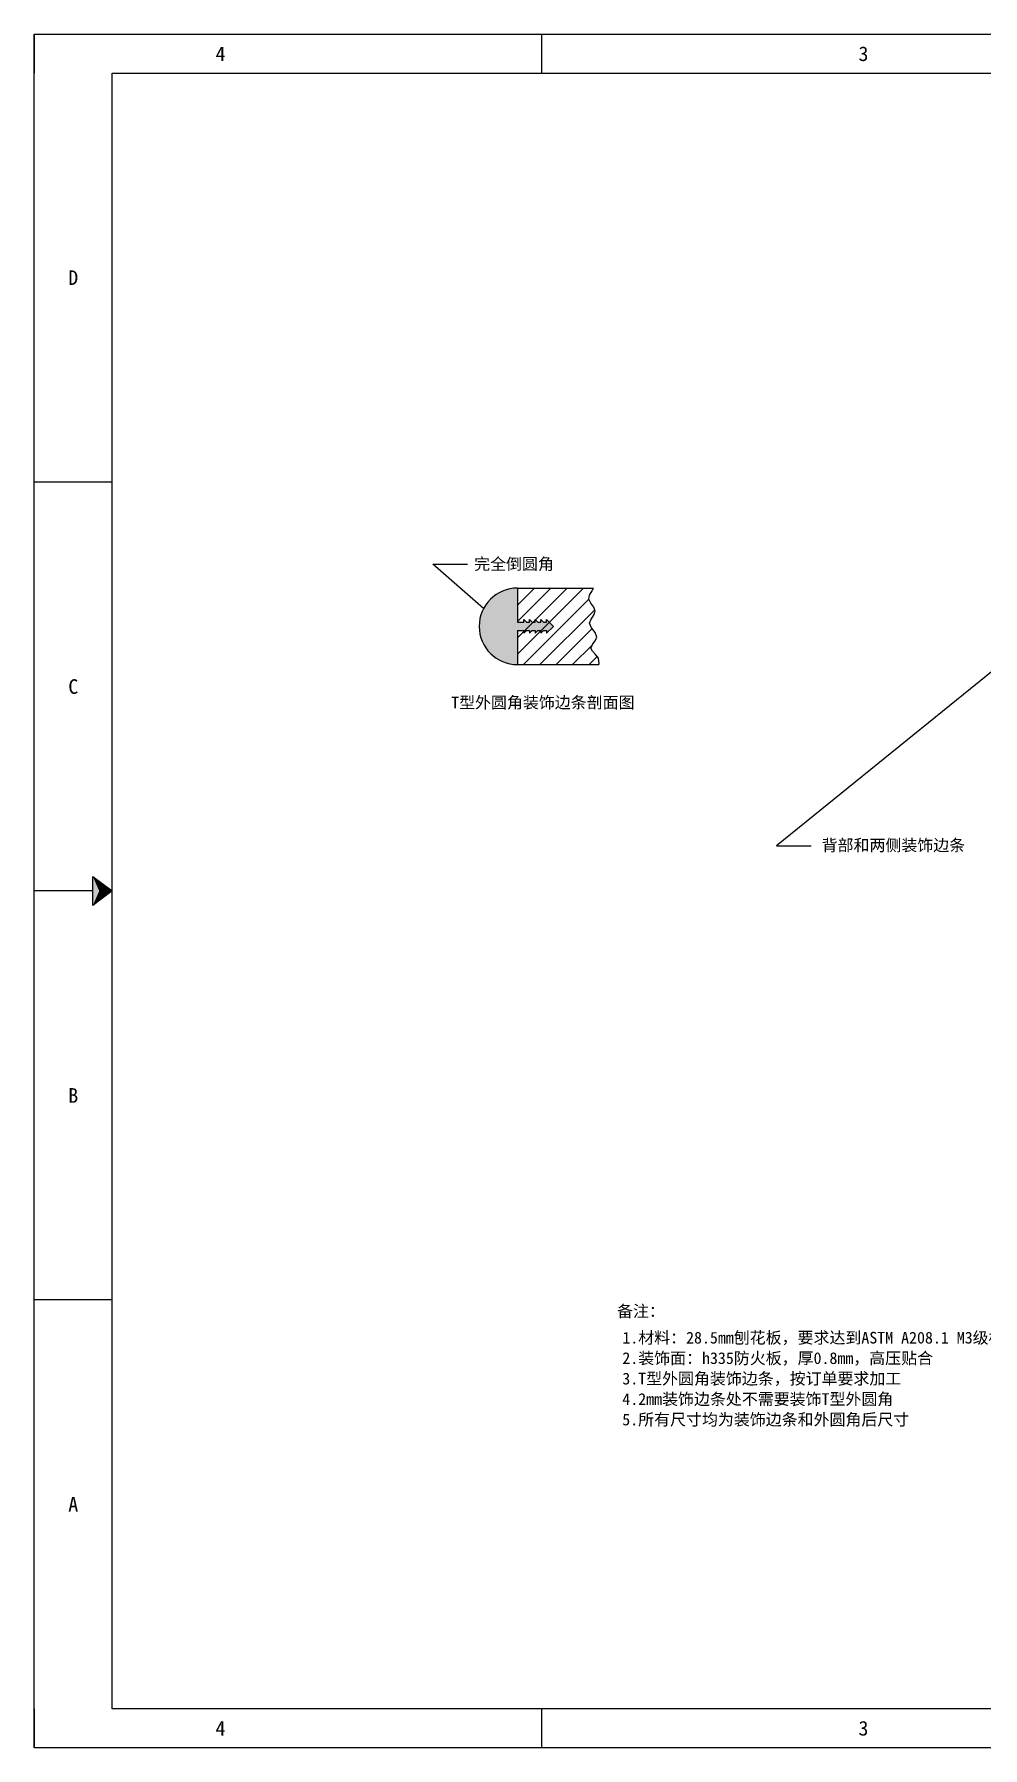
# Model space of a CAD drawing. Header units: inches. Extents: x 777 to 31414, y -60867 to 2393.
# Drawn here: x 16456 to 18310, y -30865 to -27515 of the extents above; entities that cross this region are included whole.
import ezdxf
from ezdxf.enums import TextEntityAlignment as Align

# ---------------------------------------------------------------- set-up
doc = ezdxf.new("R2010")
doc.units = ezdxf.units.IN
doc.header["$LTSCALE"] = 0.605
doc.header["$MEASUREMENT"] = 0
doc.linetypes.add('DOT', pattern=[0.2, 0.1, -0.1])
doc.layers.get('0').update_dxf_attribs({"linetype": 'CONTINUOUS'})
for name, color, linetype in [('02-05848-001_DXF_HATCHING', 7, 'CONTINUOUS'), ('02-05848-001_DXF_TEXT', 7, 'CONTINUOUS'), ('print', 30, 'CONTINUOUS')]:
    doc.layers.add(name, color=color, linetype=linetype)
doc.layers.add('dim', color=2, linetype='CONTINUOUS', lineweight=9)
doc.styles.add('Dartop', font='')
doc.styles.add('hzHT', font='simhei.ttf')
doc.styles.get("Standard").update_dxf_attribs({"font": 'txt', "width": 0.7})
doc.styles.get('Dartop').set_extended_font_data('FangSong_GB2312')
doc.dimstyles.get("Standard").update_dxf_attribs({"dimtxt": 0.1, "dimasz": 0.125, "dimexe": 0.18, "dimexo": 0.0625, "dimgap": 0.09, "dimtad": 0, "dimtih": 1, "dimtoh": 1, "dimdec": 3, "dimzin": 4, "dimdsep": 46, "dimtxsty": 'Standard', "dimblk": '_FILLED', "dimblk1": '_FILLED', "dimblk2": '_FILLED', "dimcen": 0.09, "dimadec": 0, "dimazin": 0, "dimtol": 1, "dimtp": 0.008, "dimtm": 0.008, "dimtfac": 1, "dimtdec": 3, "dimtofl": 0, "dimtmove": 0, "dimatfit": 3, "dimldrblk": '_FILLED', "dimfxl": 0, "dimtolj": 1, "dimtzin": 4, "dimarcsym": 0})

# ---------------------------------------------------------------- blocks, each defined once
blk = doc.blocks.new('_FILLED')
at = {"color": 0, "linetype": 'ByBlock'}
blk.add_solid([(0, 0), (-1, 0.16), (-1, -0.16)], dxfattribs=at)
blk = doc.blocks.new('*U3')
at = {"color": 254, "linetype": 'Continuous', "extrusion": (0, 0, -1)}
for points in [[(-0.833, 11), (-0.75, 10.812), (-0.75, 11.188)], [(-0.833, 11), (-0.75, 11.188), (-1, 11)], [(-0.833, 11), (-1, 11), (-0.75, 10.812)]]:
    blk.add_solid(points, dxfattribs=at)

msp = doc.modelspace()

# ---------------------------------------------------------------- hatches: boundary and pattern name
at = {"layer": '02-05848-001_DXF_HATCHING', "linetype": 'Continuous'}
h = msp.add_hatch(color=2, dxfattribs=at)
edge = h.paths.add_edge_path()
edge.add_line((17418.04, -28680.5), (17424.08, -28680.5))
edge.add_line((17424.08, -28680.5), (17424.08, -28685.55))
edge.add_line((17424.08, -28685.55), (17429.14, -28680.5))
edge.add_line((17429.14, -28680.5), (17435.18, -28680.5))
edge.add_line((17435.18, -28680.5), (17435.18, -28685.55))
edge.add_line((17435.18, -28685.55), (17440.24, -28680.5))
edge.add_line((17440.24, -28680.5), (17446.29, -28680.5))
edge.add_line((17446.29, -28680.5), (17446.29, -28685.55))
edge.add_line((17446.29, -28685.55), (17451.35, -28680.5))
edge.add_line((17451.35, -28680.5), (17457.39, -28680.5))
edge.add_line((17457.39, -28680.5), (17457.39, -28685.55))
edge.add_line((17457.39, -28685.55), (17470.66, -28672.32))
edge.add_line((17457.39, -28659.09), (17470.66, -28672.32))
edge.add_line((17457.39, -28664.13), (17457.39, -28659.09))
edge.add_line((17451.35, -28664.13), (17457.39, -28664.13))
edge.add_line((17446.29, -28659.09), (17451.35, -28664.13))
edge.add_line((17446.29, -28664.13), (17446.29, -28659.09))
edge.add_line((17440.24, -28664.13), (17446.29, -28664.13))
edge.add_line((17435.18, -28659.09), (17440.24, -28664.13))
edge.add_line((17435.18, -28664.13), (17435.18, -28659.09))
edge.add_line((17429.14, -28664.13), (17435.18, -28664.13))
edge.add_line((17424.08, -28659.09), (17429.14, -28664.13))
edge.add_line((17424.08, -28664.13), (17424.08, -28659.09))
edge.add_line((17418.04, -28664.13), (17424.08, -28664.13))
edge.add_line((17412.97, -28659.09), (17418.04, -28664.13))
edge.add_line((17412.97, -28664.13), (17412.97, -28659.09))
edge.add_line((17400.4, -28664.13), (17412.97, -28664.13))
edge.add_line((17400.4, -28597.51), (17400.4, -28664.13))
edge.add_arc((17400.4, -28672.32), 74.8, 90, 270)
edge.add_line((17400.4, -28680.5), (17400.4, -28747.12))
edge.add_line((17400.4, -28680.5), (17412.97, -28680.5))
edge.add_line((17412.97, -28680.5), (17412.97, -28685.55))
edge.add_line((17412.97, -28685.55), (17418.04, -28680.5))

# ---------------------------------------------------------------- linework, layer by layer
at = {"color": 0, "linetype": 'DOT'}
for p, q in [((16456.21, -27514.62), (21217.44, -27514.62)), ((16456.21, -30788.83), (16456.21, -27590.76)), ((21217.44, -30864.97), (16456.21, -30864.97))]:
    msp.add_line(p, q, dxfattribs=at)
at = {"color": 0}
for p, q in [((16456.21, -27514.62), (16456.21, -27590.76)), ((17448.29, -27590.76), (17448.29, -27514.62)), ((16608.5, -30788.83), (16608.5, -27590.76)), ((16608.5, -27590.76), (21141.3, -27590.76)), ((16608.5, -28390.28), (16456.21, -28390.28)), ((16570.42, -29189.79), (16456.21, -29189.79)), ((16608.5, -29989.31), (16456.21, -29989.31)), ((16456.21, -30788.83), (16456.21, -30864.97)), ((21141.3, -30788.83), (16608.5, -30788.83)), ((17448.29, -30864.97), (17448.29, -30788.83))]:
    msp.add_line(p, q, dxfattribs=at)
at = {"color": 2, "linetype": 'Continuous'}
for p, q in [((17400.4, -28630.78), (17433.67, -28597.51)), ((17400.4, -28662.8), (17465.69, -28597.51)), ((17400.4, -28694.83), (17497.72, -28597.51)), ((17400.4, -28726.86), (17529.75, -28597.51)), ((17412.17, -28747.12), (17539.88, -28619.41)), ((17444.2, -28747.12), (17551.34, -28639.98)), ((17476.23, -28747.12), (17546.57, -28676.78)), ((17508.25, -28747.12), (17546.06, -28709.31)), ((17540.28, -28747.12), (17556.13, -28731.27))]:
    msp.add_line(p, q, dxfattribs=at)
at = {"color": 7, "linetype": 'Continuous'}
for p, q in [((17400.4, -28597.51), (17400.4, -28664.13)), ((17400.4, -28597.51), (17548.79, -28597.51)), ((17539.82, -28619.29), (17541.41, -28611.31)), ((17541.41, -28611.31), (17546.06, -28603.17)), ((17546.06, -28603.17), (17548.79, -28597.51)), ((17543.66, -28627.2), (17539.82, -28619.29)), ((17549.5, -28635.05), (17543.66, -28627.2)), ((17552.43, -28642.94), (17549.5, -28635.05)), ((17549.55, -28650.52), (17552.43, -28642.94)), ((17400.4, -28664.13), (17412.97, -28664.13)), ((17412.97, -28664.13), (17412.97, -28659.09)), ((17412.97, -28659.09), (17418.04, -28664.13)), ((17418.04, -28664.13), (17424.08, -28664.13)), ((17424.08, -28664.13), (17424.08, -28659.09)), ((17424.08, -28659.09), (17429.14, -28664.13)), ((17429.14, -28664.13), (17435.18, -28664.13)), ((17435.18, -28664.13), (17435.18, -28659.09)), ((17435.18, -28659.09), (17440.24, -28664.13)), ((17440.24, -28664.13), (17446.29, -28664.13)), ((17446.29, -28664.13), (17446.29, -28659.09)), ((17446.29, -28659.09), (17451.35, -28664.13)), ((17451.35, -28664.13), (17457.39, -28664.13)), ((17457.39, -28664.13), (17457.39, -28659.09)), ((17457.39, -28659.09), (17470.66, -28672.32)), ((17457.39, -28685.55), (17470.66, -28672.32)), ((17541.4, -28665.79), (17544.31, -28658.17)), ((17545.2, -28675.01), (17541.4, -28665.79)), ((17544.31, -28658.17), (17549.55, -28650.52)), ((17552.3, -28684.17), (17545.2, -28675.01)), ((17400.4, -28680.5), (17400.4, -28747.12)), ((17400.4, -28680.5), (17412.97, -28680.5)), ((17412.97, -28685.55), (17418.04, -28680.5)), ((17412.97, -28680.5), (17412.97, -28685.55)), ((17418.04, -28680.5), (17424.08, -28680.5)), ((17424.08, -28685.55), (17429.14, -28680.5)), ((17424.08, -28680.5), (17424.08, -28685.55)), ((17429.14, -28680.5), (17435.18, -28680.5)), ((17435.18, -28685.55), (17440.24, -28680.5)), ((17435.18, -28680.5), (17435.18, -28685.55)), ((17440.24, -28680.5), (17446.29, -28680.5)), ((17446.29, -28685.55), (17451.35, -28680.5)), ((17446.29, -28680.5), (17446.29, -28685.55)), ((17451.35, -28680.5), (17457.39, -28680.5)), ((17457.39, -28680.5), (17457.39, -28685.55)), ((17543.76, -28714.66), (17546.7, -28707.82)), ((17546.7, -28707.82), (17552.19, -28700.66)), ((17552.19, -28700.66), (17555.59, -28693.38)), ((17555.59, -28693.38), (17552.3, -28684.17)), ((17546.7, -28721.17), (17543.76, -28714.66)), ((17553.04, -28727.59), (17546.7, -28721.17)), ((17558.74, -28734.36), (17553.04, -28727.59)), ((17560.09, -28745.74), (17558.74, -28734.36)), ((17559.44, -28747.12), (17560.09, -28745.74)), ((17400.4, -28747.12), (17559.44, -28747.12))]:
    msp.add_line(p, q, dxfattribs=at)
at = {"color": 0}
msp.add_lwpolyline([(16608.5, -29189.79), (16570.42, -29218.35), (16570.42, -29161.24), (16608.5, -29189.79)], close=True, dxfattribs=at)
at = {"color": 7, "linetype": 'Continuous'}
msp.add_arc((17400.4, -28672.32), 74.8, 90, 270, dxfattribs=at)
at = {"layer": 'print'}
msp.add_lwpolyline([(16456.21, -27514.62), (21293.59, -27514.62), (21293.59, -30864.97), (16456.21, -30864.97)], close=True, dxfattribs=at)

# ---------------------------------------------------------------- block references
at = {"color": 0, "linetype": 'Continuous', "xscale": 152.2888407109637, "yscale": 152.2888407109637, "zscale": 152.2888407109637}
msp.add_blockref('*U3', (16456.21, -30864.97), dxfattribs=at)

# ---------------------------------------------------------------- texts
at = {"color": 0}
for s, height, style, p in [('4', 28.55, 'Dartop', (16820.1, -27552.69)), ('3', 28.55, 'Dartop', (18076.49, -27552.69)), ('D', 28.55, 'Dartop', (16532.35, -27990.52)), ('C', 28.55, 'Dartop', (16532.35, -28790.04)), ('T型外圆角装饰边条剖面图', 22.8433, 'hzHT', (17450.02, -28821.04)), ('B', 28.55, 'Dartop', (16532.35, -29589.55)), ('备注：', 22.843, 'hzHT', (17641.69, -30011.2)), ('1.材料：28.5mm刨花板，要求达到ASTM A208.1 M3级标准', 22.8433, 'hzHT', (17994.37, -30063.19)), ('2.装饰面：h335防火板，厚0.8mm，高压贴合           ', 22.8433, 'hzHT', (17994.37, -30103.19)), ('3.T型外圆角装饰边条，按订单要求加工               ', 22.8433, 'hzHT', (17994.37, -30143.19)), ('4.2mm装饰边条处不需要装饰T型外圆角                ', 22.8433, 'hzHT', (17994.37, -30183.19)), ('5.所有尺寸均为装饰边条和外圆角后尺寸              ', 22.8433, 'hzHT', (17994.37, -30223.19)), ('A', 28.55, 'Dartop', (16532.35, -30389.07)), ('4', 28.55, 'Dartop', (16820.1, -30826.9)), ('3', 28.55, 'Dartop', (18076.49, -30826.9))]:
    msp.add_text(s, height=height, dxfattribs=dict(at, style=style)).set_placement(p, align=Align.MIDDLE_CENTER)
at = {"layer": 'dim', "color": 0, "style": 'hzHT'}
for s, p in [('完全倒圆角', (17393.71, -28550.3)), ('背部和两侧装饰边条', (18135.03, -29100.24))]:
    msp.add_text(s, height=22.843, dxfattribs=at).set_placement(p, align=Align.MIDDLE_CENTER)

# ---------------------------------------------------------------- leaders
at = {"layer": '02-05848-001_DXF_TEXT', "color": 2, "linetype": 'Continuous'}
for points in [[(17334.08, -28637.73), (17235.17, -28550.58), (17302.67, -28550.58)], [(18357.4, -28736.31), (17906.55, -29101.29), (17974.05, -29101.29)]]:
    msp.add_leader(points, dimstyle='Standard', override={"dimtad": 0}, dxfattribs=at)

doc.saveas('drawing.dxf')
